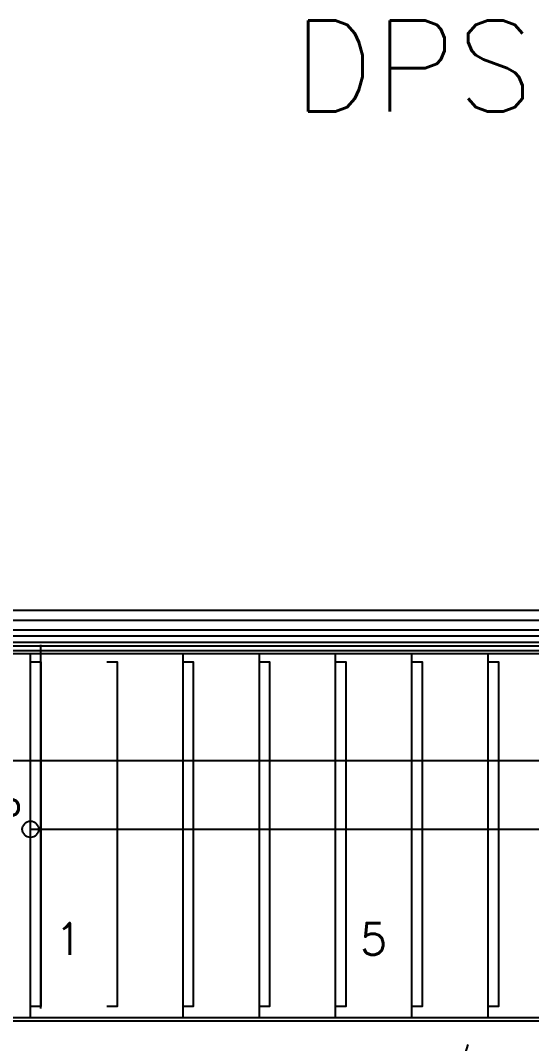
# Model space of a CAD drawing. Extents: x -120222 to -41942, y -19134 to 30932.
# Drawn here: x -74192 to -72450, y 9329 to 12818 of the extents above; entities that cross this region are included whole.
import ezdxf
from ezdxf.enums import TextEntityAlignment as Align

# ---------------------------------------------------------------- set-up
doc = ezdxf.new("R2010")
doc.units = 0
doc.header["$LTSCALE"] = 150
doc.header["$MEASUREMENT"] = 0
doc.layers.get('0').update_dxf_attribs({"linetype": 'CONTINUOUS'})
for name, color, linetype in [('____-567', 7, 'CONTINUOUS'), ('____B', 7, 'CONTINUOUS'), ('___B', 7, 'CONTINUOUS')]:
    doc.layers.add(name, color=color, linetype=linetype)
doc.styles.get("Standard").update_dxf_attribs({"font": 'txt', "bigfont": 'BIGFONT.SHX'})

# ---------------------------------------------------------------- blocks, each defined once
blk = doc.blocks.new('____-143')
at = {"color": 1, "linetype": 'Continuous'}
for p, q in [((-76027.6, 6257.5), (-80734.6, 6257.5)), ((-76027.6, 6190.5), (-80843.6, 6190.5)), ((-76027.6, 6169.5), (-80843.6, 6169.5)), ((-76027.6, 6148.5), (-80843.6, 6148.5)), ((-76027.6, 6136), (-80838.6, 6136))]:
    blk.add_line(p, q, dxfattribs=at)
at = {"color": 2, "linetype": 'Continuous'}
blk.add_polyline3d([(-82654.1, 6376.5, 0), (-80768.1, 6376.5, 0), (-80768.1, 6224, 0), (-75917.6, 6224, 0), (-75917.6, 7066, 0)], dxfattribs=at)
blk = doc.blocks.new('____-145')
at = {"color": 1, "linetype": 'Continuous'}
for p, q in [((-80592.6, 5511), (-77242.6, 5511)), ((-77242.6, 5511), (-77242.6, 4061)), ((-80852.6, 4061), (-80698, 4119.3)), ((-79319.8, 4061), (-79165.2, 4119.3)), ((-77242.6, 4061), (-80852.6, 4061)), ((-80852.6, 4061), (-80698, 4002.7)), ((-79319.8, 4061), (-79165.2, 4002.7))]:
    blk.add_line(p, q, dxfattribs=at)
at = {"color": 1, "linetype": 'Continuous', "flags": 128}
blk.add_lwpolyline([(-79552.4, 3296.3), (-79341.4, 3989.2), (-79232, 3995.4), (-79407.6, 4126.7), (-79298.1, 4132.8), (-79100.8, 4777.3)], dxfattribs=at)
at = {"color": 1, "linetype": 'Continuous'}
blk.add_circle((-80592.6, 5511), 28, dxfattribs=at)
at = {"color": 1}
for s, height, p in [('UP', 107.72, (-80719.1, 5505.7)), ('1', 107.7, (-80463.2, 5083.1)), ('5', 107.7, (-79423.2, 5083.1)), ('10', 107.72, (-78123.2, 5083.1)), ('12', 107.72, (-77578.9, 5083.1)), ('24', 107.72, (-80990.3, 4548.9)), ('15', 107.72, (-78664.1, 4548.9)), ('13', 107.72, (-78139.7, 4548.9))]:
    blk.add_text(s, height=height, dxfattribs=at).set_placement(p, align=Align.CENTER)
blk = doc.blocks.new('____-146')
at = {"color": 1, "linetype": 'Continuous'}
for p, q in [((-80592.6, 4869), (-80592.6, 6109)), ((-80557.6, 4899.7), (-80557.6, 6139.7)), ((-80072.6, 4869), (-80072.6, 6109)), ((-79812.6, 4869), (-79812.6, 6109)), ((-79552.6, 4869), (-79552.6, 6109)), ((-79292.6, 4869), (-79292.6, 6109)), ((-79032.6, 4869), (-79032.6, 6109))]:
    blk.add_line(p, q, dxfattribs=at)
at = {"color": 1, "linetype": 'Continuous', "flags": 128}
for points in [[(-80846.9, 6121), (-76047.6, 6121), (-76047.6, 6109), (-80846.9, 6109)], [(-80952.6, 4869), (-77632.6, 4869), (-77632.6, 4857), (-80952.6, 4857)]]:
    blk.add_lwpolyline(points, close=True, dxfattribs=at)
for points in [[(-80592.6, 6082), (-80557.6, 6082), (-80557.6, 4906), (-80592.6, 4906)], [(-80332.6, 6082), (-80297.6, 6082), (-80297.6, 4906), (-80332.6, 4906)], [(-80072.6, 6082), (-80037.6, 6082), (-80037.6, 4906), (-80072.6, 4906)], [(-79812.6, 6082), (-79777.6, 6082), (-79777.6, 4906), (-79812.6, 4906)], [(-79552.6, 6082), (-79517.6, 6082), (-79517.6, 4906), (-79552.6, 4906)], [(-79292.6, 6082), (-79257.6, 6082), (-79257.6, 4906), (-79292.6, 4906)], [(-79032.6, 6082), (-78997.6, 6082), (-78997.6, 4906), (-79032.6, 4906)]]:
    blk.add_lwpolyline(points, dxfattribs=at)
at = {"color": 1}
blk.add_blockref('____-145', (0, 0), dxfattribs=at)
blk = doc.blocks.new('____-166')
at = {"color": 1}
for name in ['____-143', '____-146']:
    blk.add_blockref(name, (0, 0), dxfattribs=at)
blk = doc.blocks.new('____-167')
at = {"color": 1}
blk.add_blockref('____-166', (0, 0), dxfattribs=at)

msp = doc.modelspace()

# ---------------------------------------------------------------- linework, layer by layer
at = {"layer": '___B', "color": 5}
msp.add_line((-109073.35209, 10294.71684), (-41992.1314, 10294.71684), dxfattribs=at)

# ---------------------------------------------------------------- block references
at = {"layer": '____-567', "color": 0}
msp.add_blockref('____-167', (6435.10495, 4548.69799), dxfattribs=at)

# ---------------------------------------------------------------- texts
at = {"layer": '____B', "color": 0}
msp.add_text('DPS', height=310.334201, dxfattribs=at).set_placement((-72852.4533, 12663.21684), align=Align.MIDDLE_CENTER)

doc.saveas('drawing.dxf')
